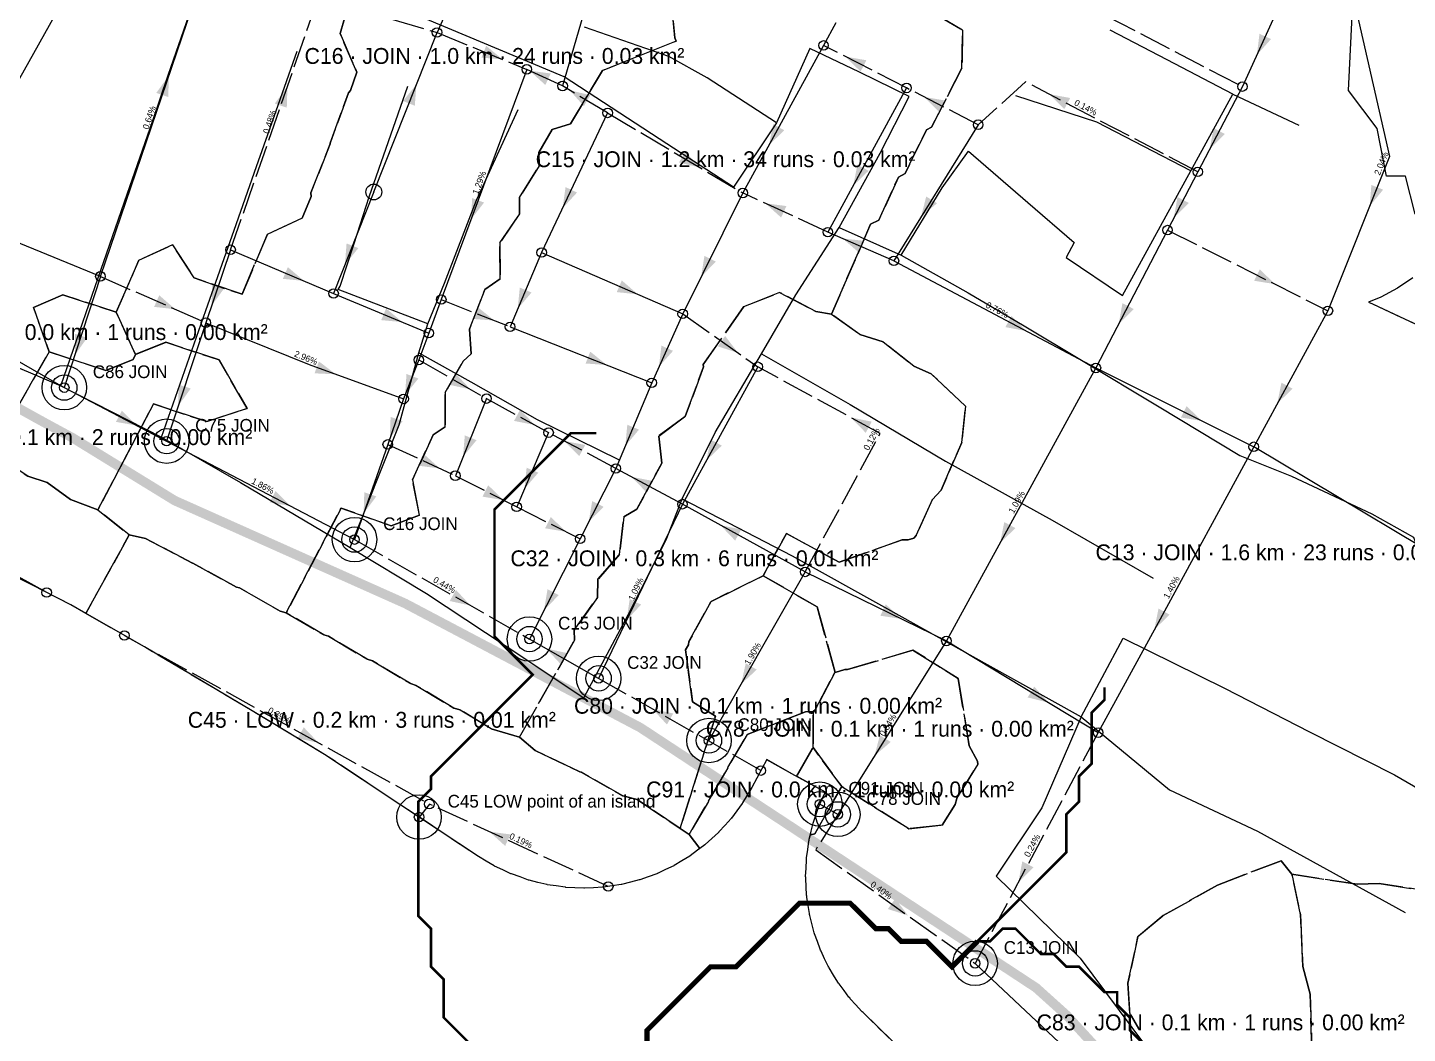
# Model space of a CAD drawing. Header units: metres. Extents: x 441395 to 476894, y 2561381 to 2578972.
# Drawn here: x 450717.3 to 451151.9, y 2567172.2 to 2567489 of the extents above; entities that cross this region are included whole.
import ezdxf
from ezdxf.enums import TextEntityAlignment as Align

# ---------------------------------------------------------------- set-up
doc = ezdxf.new("R2010")
doc.units = ezdxf.units.M
doc.header["$LTSCALE"] = 8
doc.linetypes.add('DASHED', pattern=[1.524, 1.27, -0.254])
for name, color, linetype in [('A_ARROWS', 7, 'Continuous'), ('A_BUILT_2006', 252, 'Continuous'), ('A_CATCH_LABEL', 7, 'Continuous'), ('A_CATCHMENTS', 7, 'Continuous'), ('A_ENVELOPE', 3, 'Continuous'), ('A_GRADIENT', 8, 'Continuous'), ('A_JUNCTIONS', 8, 'Continuous'), ('A_MAIN_PIPE', 5, 'Continuous'), ('A_OUTLET_LABEL', 7, 'Continuous'), ('A_OUTLETS', 7, 'Continuous'), ('A_RUNS', 7, 'Continuous'), ('A_STREAMS', 5, 'Continuous'), ('A_WADI', 4, 'Continuous')]:
    doc.layers.add(name, color=color, linetype=linetype)

msp = doc.modelspace()

# ---------------------------------------------------------------- linework, layer by layer
at = {"layer": 'A_ARROWS', "color": 1}
for points in [[(451104.48, 2567480.41), (451105.3, 2567487.06), (451108.94, 2567485.41)], [(450761.79, 2567473.85), (450761.62, 2567467.15), (450757.83, 2567468.44)], [(450799.16, 2567470.48), (450798.94, 2567463.78), (450795.17, 2567465.09)], [(451039.08, 2567468.05), (451045.68, 2567466.85), (451043.82, 2567463.31)], [(451089.64, 2567450.78), (451090.84, 2567457.37), (451094.38, 2567455.52)], [(451140.02, 2567432.76), (451140.54, 2567439.44), (451144.25, 2567437.96)], [(450998.67, 2567429.3), (451000.34, 2567435.79), (451003.74, 2567433.69)], [(451078.31, 2567429.02), (451079.48, 2567435.62), (451083.03, 2567433.78)], [(451110.22, 2567408.18), (451103.6, 2567409.27), (451105.4, 2567412.85)], [(451060.96, 2567395.61), (451062.14, 2567402.21), (451065.69, 2567400.37)], [(451031.87, 2567393.42), (451025.28, 2567394.65), (451027.15, 2567398.18)], [(451110.91, 2567370.6), (451112.22, 2567377.17), (451115.73, 2567375.26)], [(451087.18, 2567365.11), (451080.56, 2567366.18), (451082.35, 2567369.76)], [(451023.6, 2567326.68), (451024.92, 2567333.25), (451028.43, 2567331.33)], [(450992.49, 2567302.73), (450985.87, 2567303.74), (450987.62, 2567307.33)], [(451072.19, 2567299.41), (451073.49, 2567305.99), (451077, 2567304.08)], [(451038.79, 2567276.39), (451032.28, 2567277.99), (451034.35, 2567281.41)], [(450808.93, 2567263.72), (450802.36, 2567265.07), (450804.29, 2567268.57)], [(450862.75, 2567235.71), (450869.4, 2567234.84), (450867.72, 2567231.21)], [(451029.36, 2567219.76), (451030.6, 2567226.35), (451034.13, 2567224.47)], [(450994.62, 2567209.27), (450988.25, 2567211.35), (450990.57, 2567214.61)]]:
    msp.add_solid(points, dxfattribs=at)
at = {"layer": 'A_ARROWS', "color": 2}
for points in [[(450866.92, 2567478.98), (450860.24, 2567479.57), (450861.76, 2567483.27)], [(450875.42, 2567475.44), (450882.06, 2567474.56), (450880.38, 2567470.94)], [(450839.77, 2567471.1), (450839.27, 2567464.41), (450835.55, 2567465.89)], [(450888.06, 2567469.28), (450894.58, 2567467.71), (450892.53, 2567464.28)], [(450856.97, 2567428.6), (450857.33, 2567435.3), (450861.08, 2567433.9)], [(450817.27, 2567414.34), (450817.77, 2567421.02), (450821.49, 2567419.55)], [(450804.39, 2567409.21), (450797.71, 2567409.87), (450799.28, 2567413.55)], [(450775.28, 2567401.46), (450775.44, 2567408.17), (450779.23, 2567406.88)], [(450763.83, 2567400.29), (450757.16, 2567401.03), (450758.77, 2567404.69)], [(450835.36, 2567396.24), (450828.69, 2567396.86), (450830.22, 2567400.55)], [(450941.08, 2567386.54), (450934.7, 2567388.6), (450937, 2567391.87)], [(450814.39, 2567379.79), (450807.69, 2567380.1), (450809.06, 2567383.86)], [(450836.2, 2567373.22), (450836.65, 2567379.91), (450840.38, 2567378.46)], [(450831.42, 2567359.66), (450831.64, 2567366.37), (450835.42, 2567365.05)], [(450976.61, 2567366.19), (450983.19, 2567364.88), (450981.28, 2567361.37)], [(450931.12, 2567352.68), (450932.44, 2567359.25), (450935.95, 2567357.33)], [(450800.14, 2567338.27), (450793.55, 2567339.46), (450795.4, 2567343.01)], [(450823.14, 2567335.94), (450823.36, 2567342.64), (450827.14, 2567341.33)], [(450935.52, 2567332.26), (450942.09, 2567330.92), (450940.16, 2567327.41)], [(450905.97, 2567302.35), (450906.95, 2567308.98), (450910.55, 2567307.24)], [(450914.11, 2567274.36), (450920.66, 2567272.94), (450918.68, 2567269.46)]]:
    msp.add_solid(points, dxfattribs=at)
at = {"layer": 'A_ARROWS', "color": 3}
for points in [[(450974.89, 2567479.87), (450981.5, 2567478.73), (450979.67, 2567475.17)], [(450999.61, 2567467.19), (451006.21, 2567466.05), (451004.39, 2567462.49)], [(450950.82, 2567452.01), (450952.14, 2567458.58), (450955.65, 2567456.67)], [(450928.99, 2567444.97), (450922.46, 2567446.51), (450924.5, 2567449.95)], [(450977.36, 2567439.24), (450978.67, 2567445.82), (450982.18, 2567443.9)], [(450885.82, 2567432.13), (450886.74, 2567438.77), (450890.36, 2567437.06)], [(450949.66, 2567433.66), (450956.31, 2567432.8), (450954.64, 2567429.17)], [(450974.02, 2567422.57), (450980.69, 2567421.85), (450979.09, 2567418.18)], [(450929.43, 2567410.49), (450930.49, 2567417.11), (450934.07, 2567415.33)], [(450871.67, 2567400.44), (450872.34, 2567407.12), (450876.02, 2567405.55)], [(450909.53, 2567404.97), (450902.87, 2567405.69), (450904.46, 2567409.36)], [(450864.31, 2567396.73), (450857.62, 2567397.23), (450859.09, 2567400.95)], [(450732.18, 2567385.82), (450732.26, 2567392.52), (450736.06, 2567391.29)], [(450899.75, 2567382.71), (450893.06, 2567383.2), (450894.53, 2567386.92)], [(450916.14, 2567382.16), (450916.94, 2567388.82), (450920.59, 2567387.18)], [(450856.8, 2567375.03), (450850.25, 2567376.46), (450852.23, 2567379.93)], [(450877.09, 2567363.79), (450870.52, 2567365.11), (450872.44, 2567368.62)], [(450905.57, 2567357.23), (450906.19, 2567363.91), (450909.88, 2567362.37)], [(450854.46, 2567353.86), (450855.01, 2567360.55), (450858.71, 2567359.04)], [(450886.35, 2567358.79), (450892.94, 2567357.54), (450891.06, 2567354.01)], [(450847.14, 2567350.12), (450840.49, 2567350.99), (450842.17, 2567354.62)], [(450873.8, 2567343.7), (450874.48, 2567350.37), (450878.16, 2567348.8)], [(450907.46, 2567347.51), (450914.04, 2567346.24), (450912.15, 2567342.72)], [(450867.19, 2567340.14), (450860.58, 2567341.26), (450862.39, 2567344.83)], [(450894.02, 2567333.26), (450895.14, 2567339.87), (450898.71, 2567338.06)], [(450886.91, 2567330.18), (450880.3, 2567331.28), (450882.09, 2567334.85)], [(450856.81, 2567306.94), (450850.26, 2567308.37), (450852.24, 2567311.85)], [(450879.95, 2567305.45), (450881.05, 2567312.06), (450884.63, 2567310.26)], [(450880.61, 2567293.42), (450887.16, 2567291.99), (450885.18, 2567288.51)], [(450984.05, 2567259.62), (450985.75, 2567266.11), (450989.14, 2567263.98)]]:
    msp.add_solid(points, dxfattribs=at)
at = {"layer": 'A_ARROWS', "color": 4}
for points in [[(450764.77, 2567369.86), (450764.88, 2567376.56), (450768.68, 2567375.31)], [(450751.74, 2567363.62), (450745.14, 2567364.81), (450747, 2567368.36)], [(450942.05, 2567282.19), (450943.49, 2567288.74), (450946.96, 2567286.76)]]:
    msp.add_solid(points, dxfattribs=at)
at = {"layer": 'A_BUILT_2006', "color": 252}
for points in [[(450761.63, 2567474.08), (450761.63, 2567474.08), (450769.09, 2567495.42)], [(450855.45, 2567486.4), (450829.83, 2567497.13)], [(450919.32, 2567479.92), (450892.68, 2567489.2)], [(450886.3, 2567473.49), (450855.45, 2567486.4)], [(451076.18, 2567478.91), (451058.32, 2567488.25)], [(450793.64, 2567457.17), (450802.2, 2567481.61)], [(450963.71, 2567482.48), (450953.15, 2567459.04)], [(450994.96, 2567467.36), (450979.28, 2567474.95), (450963.71, 2567482.48)], [(450931.36, 2567473.22), (450919.32, 2567479.92)], [(451096.93, 2567468.05), (451076.18, 2567478.91)], [(450756.71, 2567459.76), (450761.63, 2567474.08)], [(450918.66, 2567452.42), (450886.3, 2567473.49)], [(450953.15, 2567459.04), (450931.36, 2567473.22)], [(450824.89, 2567435.7), (450837.06, 2567470.57)], [(451054.1, 2567459.18), (451028.53, 2567467.52)], [(451083.68, 2567443.86), (451096.93, 2567468.05)], [(451096.93, 2567468.05), (451117.73, 2567458.3)], [(450858.65, 2567434.63), (450871.78, 2567463.26)], [(450985.81, 2567449.48), (450994.96, 2567467.36)], [(450748.72, 2567436.55), (450756.71, 2567459.76)], [(450953.15, 2567459.04), (450939.6, 2567438.79)], [(451083.68, 2567443.86), (451054.1, 2567459.18)], [(450789.38, 2567445.21), (450793.64, 2567457.17)], [(450939.6, 2567438.79), (450918.66, 2567452.42)], [(451005.33, 2567438.51), (451013.61, 2567450.13)], [(451013.61, 2567450.13), (451032.35, 2567433.89)], [(450972.92, 2567426.03), (450985.81, 2567449.48)], [(450782.33, 2567425.21), (450789.38, 2567445.21)], [(451062.16, 2567404.6), (451083.68, 2567443.86)], [(450992.48, 2567417.32), (451005.33, 2567438.51)], [(450737.7, 2567404.73), (450748.72, 2567436.55)], [(450820.14, 2567421.05), (450824.89, 2567435.7)], [(450848.64, 2567408.53), (450858.65, 2567434.63)], [(451032.35, 2567433.89), (451046.92, 2567421.27), (451044.38, 2567416.64)], [(450773.4, 2567399.85), (450782.33, 2567425.21)], [(450959.27, 2567404.88), (450972.92, 2567426.03)], [(450972.92, 2567426.03), (450992.48, 2567417.32)], [(450815.11, 2567406.53), (450815.74, 2567407.61), (450820.14, 2567421.05)], [(450992.48, 2567417.32), (451013.54, 2567405.41)], [(451044.38, 2567416.64), (451062.16, 2567404.6)], [(450843.36, 2567395.73), (450848.64, 2567408.53)], [(450727.8, 2567376.11), (450737.7, 2567404.73)], [(450843.36, 2567395.73), (450815.11, 2567406.53)], [(450948.45, 2567386.29), (450959.27, 2567404.88)], [(451013.54, 2567405.41), (451031.2, 2567395.08)], [(450766.87, 2567380.95), (450773.4, 2567399.85)], [(450840.56, 2567386.51), (450843.36, 2567395.73)], [(451031.2, 2567395.08), (451049.25, 2567384.27)], [(450705.81, 2567385.5), (450727.8, 2567376.11)], [(450834.3, 2567363.92), (450840.56, 2567386.51)], [(450840.56, 2567386.51), (450856.91, 2567377.47)], [(450933.82, 2567361.45), (450948.45, 2567386.29)], [(450948.45, 2567386.29), (450976.39, 2567370.29)], [(450759.5, 2567359.94), (450766.87, 2567380.95)], [(451049.25, 2567384.27), (451073.72, 2567369.52)], [(450856.91, 2567377.47), (450877.84, 2567365.6)], [(450727.8, 2567376.11), (450759.5, 2567359.94)], [(450976.39, 2567370.29), (451006.46, 2567352.41)], [(451073.72, 2567369.52), (451099.1, 2567354.23)], [(450818.87, 2567325.23), (450834.3, 2567363.92)], [(450877.84, 2567365.6), (450903.64, 2567352.83)], [(450759.5, 2567359.94), (450784.33, 2567345.73)], [(450923.52, 2567340.54), (450933.82, 2567361.45)], [(451006.46, 2567352.41), (451040.02, 2567333.85)], [(451099.1, 2567354.23), (451115.34, 2567347.7)], [(450784.33, 2567345.73), (450818.87, 2567325.23)], [(451115.34, 2567347.7), (451140.66, 2567335.81)], [(450918.47, 2567327.68), (450923.52, 2567340.54)], [(450923.52, 2567340.54), (450958.11, 2567322.62)], [(451040.02, 2567333.85), (451071.84, 2567315.62)], [(451140.66, 2567335.81), (451153.77, 2567328.46), (451158.64, 2567315.11)], [(450818.87, 2567325.23), (450842.93, 2567310.75)], [(450906.43, 2567303.99), (450918.47, 2567327.68)], [(450958.11, 2567322.62), (450988.19, 2567305.87)], [(450842.93, 2567310.75), (450867.71, 2567294.32)], [(450892.49, 2567277.9), (450906.43, 2567303.99)], [(450988.19, 2567305.87), (451019.57, 2567288.39)], [(450867.71, 2567294.32), (450892.49, 2567277.9)], [(451049.13, 2567271.93), (451062.38, 2567296.62)], [(451062.38, 2567296.62), (451094.28, 2567280.88)], [(451019.57, 2567288.39), (451049.13, 2567271.93)], [(451094.28, 2567280.88), (451121.09, 2567267.16)], [(451049.13, 2567271.93), (451036.73, 2567243.19)], [(451049.13, 2567271.93), (451076.99, 2567248.85)], [(451121.09, 2567267.16), (451147.87, 2567253.6)], [(451147.87, 2567253.6), (451173.78, 2567238.61)], [(451076.99, 2567248.85), (451104.63, 2567235.82)], [(451036.73, 2567243.19), (451022.36, 2567221.66)], [(451104.63, 2567235.82), (451131.6, 2567221.1)], [(451022.36, 2567221.66), (451048.79, 2567195.86)], [(451131.6, 2567221.1), (451151.21, 2567210.25)], [(451048.79, 2567195.86), (451069.12, 2567168.68)]]:
    msp.add_lwpolyline(points, dxfattribs=at)
at = {"layer": 'A_CATCHMENTS', "color": 1, "linetype": 'DASHED'}
for points in [[(450820.76, 2567504.28), (450815.73, 2567487.19), (450820.96, 2567475.01), (450819.06, 2567469.19), (450818.35, 2567468.47), (450812.63, 2567452.65), (450812.65, 2567452.35), (450806.51, 2567436.96), (450806.58, 2567435.82), (450803.77, 2567429), (450792.88, 2567423.9), (450784.85, 2567405), (450769.73, 2567410.14), (450762.99, 2567420.62), (450752.39, 2567415.73), (450745.19, 2567399.36), (450728.44, 2567404.81), (450719.21, 2567400.81), (450724.09, 2567386.84), (450705.96, 2567355.1)], [(450992.4, 2567167.06), (450980.44, 2567178.74), (450980.21, 2567178.98), (450979.97, 2567179.21), (450978.21, 2567181.14), (450976.43, 2567183.06), (450976.23, 2567183.32), (450976.01, 2567183.57), (450974.45, 2567185.66), (450972.87, 2567187.74), (450972.7, 2567188.03), (450972.5, 2567188.29), (450971.15, 2567190.53), (450969.79, 2567192.76), (450969.64, 2567193.06), (450969.47, 2567193.34), (450968.35, 2567195.7), (450967.21, 2567198.05), (450967.09, 2567198.36), (450966.95, 2567198.66), (450966.07, 2567201.12), (450965.16, 2567203.57), (450965.07, 2567203.89), (450964.96, 2567204.21), (450964.32, 2567206.74), (450963.66, 2567209.27), (450963.61, 2567209.59), (450963.53, 2567209.92), (450963.14, 2567212.5), (450962.73, 2567215.08), (450962.71, 2567215.41), (450962.66, 2567215.74), (450962.53, 2567218.35), (450962.37, 2567220.96), (450962.38, 2567221.29), (450962.36, 2567221.62), (450962.49, 2567224.23), (450962.59, 2567226.84), (450962.63, 2567227.17), (450962.65, 2567227.5), (450963.03, 2567230.09), (450963.38, 2567232.68), (450963.46, 2567233), (450963.51, 2567233.33), (450963.87, 2567234.75), (450965.25, 2567235.01), (450965.25, 2567235.01), (450973.72, 2567249.9), (450994.89, 2567236.65), (451005.34, 2567237.79), (451009.41, 2567244.27), (451009.98, 2567246.21), (451016.64, 2567256.93), (451016.47, 2567257.96), (451013.9, 2567262.76), (451010.41, 2567283.95), (450996.1, 2567292.91), (450975.57, 2567286.75), (450974.74, 2567286.81), (450971.61, 2567285.86), (450966.04, 2567306.55), (450948.94, 2567316.31), (450956.28, 2567329.62), (450972.91, 2567320.61), (450992.74, 2567327.6), (450994.7, 2567327.6), (450996.44, 2567328.21), (450997.14, 2567328.96), (451002.22, 2567340.2), (451005.01, 2567343.28), (451011.56, 2567358.33), (451012.74, 2567369.78), (451001.86, 2567379.96), (450996.47, 2567382.36), (450986.8, 2567389.99), (450979.45, 2567392.35), (450970.5, 2567398.75), (450982.82, 2567427.07), (450985.37, 2567428.4), (450991.62, 2567441.91), (450993.7, 2567443.01), (451000.42, 2567456.76), (451002.04, 2567457.62), (451011.58, 2567476.22), (451011.81, 2567488.21), (451002.36, 2567493.76)], [(451153.62, 2567410.22), (451148.74, 2567406.93), (451143.55, 2567404.14), (451139.65, 2567402.51), (451140.87, 2567402), (451166.18, 2567390.11)], [(451174.54, 2567214.49), (451142.94, 2567219.34), (451136.05, 2567219.12), (451115.51, 2567222.28), (451112.11, 2567226.53), (451092.06, 2567218.87), (451075.01, 2567209.29), (451067.01, 2567202.67), (451063.87, 2567187.99), (451065.15, 2567166.39)]]:
    msp.add_lwpolyline(points, dxfattribs=at)
at = {"layer": 'A_CATCHMENTS', "color": 2, "linetype": 'DASHED'}
for points in [[(450919.57, 2567503.23), (450921.14, 2567485.8), (450921.54, 2567484.73), (450898.34, 2567475.46), (450888.32, 2567458.69), (450882.54, 2567456.88), (450878.36, 2567449.68), (450878.45, 2567445.42), (450872.2, 2567435.46), (450872.29, 2567430.39), (450866.05, 2567421.24), (450866.18, 2567409.89), (450861.36, 2567406.48), (450856.44, 2567394.05), (450857.05, 2567386.24), (450854.46, 2567383.96), (450848.79, 2567374.02), (450848.83, 2567363.28), (450845.07, 2567360.75), (450838.51, 2567346.59), (450840.69, 2567335.38), (450831.87, 2567332.09), (450816.03, 2567337.61), (450798.79, 2567304.69), (450796.84, 2567305.22), (450784.03, 2567312.51), (450783.09, 2567312.75), (450769.34, 2567320.27), (450769.27, 2567320.34), (450754.48, 2567328.11), (450754.48, 2567328.11), (450749.35, 2567329.22), (450739.47, 2567337.05), (450756.96, 2567370.44), (450773.75, 2567364.89), (450786.42, 2567369.03), (450777.68, 2567384.3), (450760.82, 2567389.88), (450751.29, 2567386.06), (450745.19, 2567399.36), (450752.39, 2567415.73), (450762.99, 2567420.62), (450769.73, 2567410.14), (450784.85, 2567405), (450792.88, 2567423.9), (450803.77, 2567429), (450806.58, 2567435.82), (450806.51, 2567436.96), (450812.65, 2567452.35), (450812.63, 2567452.65), (450818.35, 2567468.47), (450819.06, 2567469.19), (450820.96, 2567475.01), (450815.73, 2567487.19), (450820.76, 2567504.28)], [(451121.81, 2567166.77), (451121.25, 2567184.48), (451119, 2567193.22), (451118.17, 2567209.63), (451115.51, 2567222.28), (451136.05, 2567219.12), (451142.94, 2567219.34), (451174.54, 2567214.49)]]:
    msp.add_lwpolyline(points, dxfattribs=at)
at = {"layer": 'A_CATCHMENTS', "color": 3, "linetype": 'DASHED'}
for points in [[(451002.36, 2567493.76), (451011.81, 2567488.21), (451011.58, 2567476.22), (451002.04, 2567457.62), (451000.42, 2567456.76), (450993.7, 2567443.01), (450991.62, 2567441.91), (450985.37, 2567428.4), (450982.82, 2567427.07), (450970.5, 2567398.75), (450965.62, 2567399.58), (450954.14, 2567405.57), (450942.93, 2567401.12), (450930.08, 2567382.89), (450930.19, 2567382.14), (450924.44, 2567366.52), (450916.08, 2567360.34), (450917.02, 2567351.81), (450909.22, 2567337.31), (450905.06, 2567334.92), (450903.76, 2567323.05), (450896.94, 2567315.22), (450896.79, 2567309.52), (450889.46, 2567299.18), (450889.61, 2567296.09), (450872.21, 2567265.5), (450863.32, 2567268.15), (450853.57, 2567274.07), (450851.6, 2567274.65), (450839.74, 2567281.8), (450837.93, 2567282.34), (450825.91, 2567289.54), (450824.27, 2567290.02), (450824.27, 2567290.02), (450812.08, 2567297.27), (450810.6, 2567297.7), (450798.79, 2567304.69), (450816.03, 2567337.61), (450831.87, 2567332.09), (450840.69, 2567335.38), (450838.51, 2567346.59), (450845.07, 2567360.75), (450848.83, 2567363.28), (450848.79, 2567374.02), (450854.46, 2567383.96), (450857.05, 2567386.24), (450856.44, 2567394.05), (450861.36, 2567406.48), (450866.18, 2567409.89), (450866.05, 2567421.24), (450872.29, 2567430.39), (450872.2, 2567435.46), (450878.45, 2567445.42), (450878.36, 2567449.68), (450882.54, 2567456.88), (450888.32, 2567458.69), (450898.34, 2567475.46), (450921.54, 2567484.73), (450921.14, 2567485.8), (450919.57, 2567503.23)], [(450705.96, 2567355.1), (450717.35, 2567347.7), (450723.46, 2567345.68), (450730.8, 2567340.39), (450739.47, 2567337.05), (450749.35, 2567329.22), (450735.66, 2567304.46), (450730.95, 2567307.15), (450702.35, 2567321.73)]]:
    msp.add_lwpolyline(points, dxfattribs=at)
for points in [[(450719.21, 2567400.81), (450728.44, 2567404.81), (450745.19, 2567399.36), (450751.29, 2567386.06), (450750.53, 2567384.46), (450741.97, 2567381.03), (450724.09, 2567386.84), (450719.21, 2567400.81)], [(450965.37, 2567274.13), (450971.55, 2567285.81), (450971.61, 2567285.86), (450974.74, 2567286.81), (450975.57, 2567286.75), (450996.1, 2567292.91), (451010.41, 2567283.95), (451013.9, 2567262.76), (451016.47, 2567257.96), (451016.64, 2567256.93), (451009.98, 2567246.21), (451009.41, 2567244.27), (451005.34, 2567237.79), (450994.89, 2567236.65), (450973.72, 2567249.9), (450964.68, 2567262.2), (450964.72, 2567273.53), (450965.37, 2567274.13)]]:
    msp.add_lwpolyline(points, close=True, dxfattribs=at)
at = {"layer": 'A_CATCHMENTS', "color": 2, "linetype": 'DASHED'}
for points in [[(450877.21, 2567261.24), (450872.21, 2567265.5), (450889.61, 2567296.09), (450889.46, 2567299.18), (450896.79, 2567309.52), (450896.94, 2567315.22), (450903.76, 2567323.05), (450905.06, 2567334.92), (450909.22, 2567337.31), (450917.02, 2567351.81), (450916.08, 2567360.34), (450924.44, 2567366.52), (450930.19, 2567382.14), (450930.08, 2567382.89), (450942.93, 2567401.12), (450954.14, 2567405.57), (450965.62, 2567399.58), (450970.5, 2567398.75), (450979.45, 2567392.35), (450986.8, 2567389.99), (450996.47, 2567382.36), (451001.86, 2567379.96), (451012.74, 2567369.78), (451011.56, 2567358.33), (451005.01, 2567343.28), (451002.22, 2567340.2), (450997.14, 2567328.96), (450996.44, 2567328.21), (450994.7, 2567327.6), (450992.74, 2567327.6), (450972.91, 2567320.61), (450956.28, 2567329.62), (450948.94, 2567316.31), (450932.57, 2567308.27), (450932.53, 2567308.07), (450925.61, 2567295.64), (450925.43, 2567294.52), (450924.57, 2567292.98), (450926.75, 2567276.61), (450933.93, 2567272.07), (450922.84, 2567236.75), (450909.27, 2567245.87), (450904.8, 2567246.98), (450891.62, 2567254.48), (450891.21, 2567254.56), (450877.21, 2567261.24)], [(450964.68, 2567262.2), (450959.53, 2567253.15), (450959, 2567253.45), (450959, 2567253.45), (450959, 2567253.45), (450950.1, 2567258.4), (450945.42, 2567249.63), (450943.96, 2567247.19), (450942.5, 2567244.75), (450942.44, 2567244.67), (450942.39, 2567244.58), (450940.7, 2567242.3), (450939.01, 2567240), (450938.95, 2567239.93), (450938.89, 2567239.85), (450936.98, 2567237.74), (450935.07, 2567235.63), (450935, 2567235.56), (450934.93, 2567235.49), (450932.83, 2567233.57), (450930.73, 2567231.66), (450930.65, 2567231.6), (450930.57, 2567231.53), (450929.02, 2567230.38), (450925.66, 2567234.8), (450943.94, 2567266.35), (450962.35, 2567273.45), (450964.72, 2567273.53), (450964.68, 2567262.2)]]:
    msp.add_lwpolyline(points, close=True, dxfattribs=at)
at = {"layer": 'A_CATCHMENTS', "color": 4, "linetype": 'DASHED'}
for points in [[(450751.29, 2567386.06), (450760.82, 2567389.88), (450777.68, 2567384.3), (450786.42, 2567369.03), (450773.75, 2567364.89), (450756.96, 2567370.44), (450739.47, 2567337.05), (450730.8, 2567340.39), (450723.46, 2567345.68), (450717.35, 2567347.7), (450705.96, 2567355.1), (450724.09, 2567386.84), (450741.97, 2567381.03), (450750.53, 2567384.46), (450751.29, 2567386.06)], [(450926.75, 2567276.61), (450924.57, 2567292.98), (450925.43, 2567294.52), (450925.61, 2567295.64), (450932.53, 2567308.07), (450932.57, 2567308.27), (450948.94, 2567316.31), (450966.04, 2567306.55), (450971.61, 2567285.86), (450971.55, 2567285.81), (450965.37, 2567274.13), (450964.72, 2567273.53), (450962.35, 2567273.45), (450943.94, 2567266.35), (450925.66, 2567234.8), (450922.84, 2567236.75), (450933.93, 2567272.07), (450926.75, 2567276.61)], [(450965.25, 2567235.01), (450963.87, 2567234.75), (450964.14, 2567235.86), (450964.75, 2567238.4), (450964.86, 2567238.72), (450964.94, 2567239.04), (450965.81, 2567241.5), (450966.67, 2567243.97), (450966.8, 2567244.27), (450966.92, 2567244.59), (450968.03, 2567246.95), (450968.57, 2567248.12), (450959.53, 2567253.15), (450964.68, 2567262.2), (450973.72, 2567249.9), (450965.25, 2567235.01)], [(451085.73, 2567142.36), (451081.92, 2567150.34), (451074.05, 2567152.9), (451065.15, 2567166.39), (451063.87, 2567187.99), (451067.01, 2567202.67), (451075.01, 2567209.29), (451092.06, 2567218.87), (451112.11, 2567226.53), (451115.51, 2567222.28), (451118.17, 2567209.63), (451119, 2567193.22), (451121.25, 2567184.48), (451121.81, 2567166.77), (451122.68, 2567164.41), (451123.48, 2567139.01), (451110.01, 2567123.43), (451097.8, 2567132.24), (451096.14, 2567137.09), (451085.73, 2567142.36)]]:
    msp.add_lwpolyline(points, close=True, dxfattribs=at)
at = {"layer": 'A_CATCHMENTS', "color": 1, "linetype": 'DASHED'}
msp.add_lwpolyline([(450749.35, 2567329.22), (450754.48, 2567328.11), (450769.27, 2567320.34), (450769.34, 2567320.27), (450783.09, 2567312.75), (450784.03, 2567312.51), (450796.84, 2567305.22), (450798.79, 2567304.69), (450810.6, 2567297.7), (450812.08, 2567297.27), (450824.27, 2567290.02), (450825.91, 2567289.54), (450837.93, 2567282.34), (450839.74, 2567281.8), (450851.6, 2567274.65), (450853.57, 2567274.07), (450863.32, 2567268.15), (450872.21, 2567265.5), (450877.21, 2567261.24), (450891.21, 2567254.56), (450891.62, 2567254.48), (450904.8, 2567246.98), (450909.27, 2567245.87), (450922.84, 2567236.75), (450925.66, 2567234.8), (450929.02, 2567230.38), (450928.29, 2567229.83), (450926.01, 2567228.13), (450925.92, 2567228.08), (450925.84, 2567228.02), (450923.4, 2567226.56), (450920.97, 2567225.09), (450920.88, 2567225.04), (450920.8, 2567224.99), (450918.22, 2567223.78), (450915.66, 2567222.55), (450915.56, 2567222.52), (450915.47, 2567222.47), (450912.79, 2567221.51), (450910.12, 2567220.55), (450910.02, 2567220.52), (450909.93, 2567220.49), (450907.17, 2567219.8), (450904.41, 2567219.09), (450904.32, 2567219.08), (450904.22, 2567219.05), (450901.4, 2567218.64), (450898.59, 2567218.21), (450898.49, 2567218.2), (450898.4, 2567218.19), (450895.55, 2567218.05), (450892.71, 2567217.9), (450892.61, 2567217.9), (450892.51, 2567217.9), (450889.67, 2567218.04), (450886.83, 2567218.17), (450886.73, 2567218.18), (450886.63, 2567218.18), (450883.82, 2567218.6), (450881, 2567219.01), (450880.91, 2567219.03), (450880.81, 2567219.05), (450878.05, 2567219.74), (450875.29, 2567220.42), (450875.19, 2567220.45), (450875.1, 2567220.48), (450872.42, 2567221.43), (450869.73, 2567222.38), (450869.64, 2567222.42), (450869.55, 2567222.46), (450866.98, 2567223.67), (450864.4, 2567224.88), (450864.32, 2567224.93), (450864.23, 2567224.97), (450861.79, 2567226.43), (450859.34, 2567227.89), (450834.56, 2567244.31), (450834.56, 2567244.31), (450834.56, 2567244.31), (450810.87, 2567260.02), (450788.09, 2567273.73), (450754.11, 2567293.9), (450735.66, 2567304.46), (450749.35, 2567329.22)], close=True, dxfattribs=at)
at = {"layer": 'A_ENVELOPE', "color": 3}
for points in [[(451153.62, 2567410.22), (451148.74, 2567406.93), (451143.55, 2567404.14), (451139.65, 2567402.51), (451140.87, 2567402), (451166.18, 2567390.11)], [(451003.53, 2567156.19), (450980.44, 2567178.74), (450980.21, 2567178.98), (450979.97, 2567179.21), (450978.21, 2567181.14), (450976.43, 2567183.06), (450976.23, 2567183.32), (450976.01, 2567183.57), (450974.45, 2567185.66), (450972.87, 2567187.74), (450972.7, 2567188.03), (450972.5, 2567188.29), (450971.15, 2567190.53), (450969.79, 2567192.76), (450969.64, 2567193.06), (450969.47, 2567193.34), (450968.35, 2567195.7), (450967.21, 2567198.05), (450967.09, 2567198.36), (450966.95, 2567198.66), (450966.07, 2567201.12), (450965.16, 2567203.57), (450965.07, 2567203.89), (450964.96, 2567204.21), (450964.32, 2567206.74), (450963.66, 2567209.27), (450963.61, 2567209.59), (450963.53, 2567209.92), (450963.14, 2567212.5), (450962.73, 2567215.08), (450962.71, 2567215.41), (450962.66, 2567215.74), (450962.53, 2567218.35), (450962.37, 2567220.96), (450962.38, 2567221.29), (450962.36, 2567221.62), (450962.49, 2567224.23), (450962.59, 2567226.84), (450962.63, 2567227.17), (450962.65, 2567227.5), (450963.03, 2567230.09), (450963.38, 2567232.68), (450963.46, 2567233), (450963.51, 2567233.33), (450964.14, 2567235.86), (450964.75, 2567238.4), (450964.86, 2567238.72), (450964.94, 2567239.04), (450965.81, 2567241.5), (450966.67, 2567243.97), (450966.8, 2567244.27), (450966.92, 2567244.59), (450968.03, 2567246.95), (450968.57, 2567248.12), (450959, 2567253.45), (450959, 2567253.45), (450959, 2567253.45), (450950.1, 2567258.4), (450945.42, 2567249.63), (450943.96, 2567247.19), (450942.5, 2567244.75), (450942.44, 2567244.67), (450942.39, 2567244.58), (450940.7, 2567242.3), (450939.01, 2567240), (450938.95, 2567239.93), (450938.89, 2567239.85), (450936.98, 2567237.74), (450935.07, 2567235.63), (450935, 2567235.56), (450934.93, 2567235.49), (450932.83, 2567233.57), (450930.73, 2567231.66), (450930.65, 2567231.6), (450930.57, 2567231.53), (450928.29, 2567229.83), (450926.01, 2567228.13), (450925.92, 2567228.08), (450925.84, 2567228.02), (450923.4, 2567226.56), (450920.97, 2567225.09), (450920.88, 2567225.04), (450920.8, 2567224.99), (450918.22, 2567223.78), (450915.66, 2567222.55), (450915.56, 2567222.52), (450915.47, 2567222.47), (450912.79, 2567221.51), (450910.12, 2567220.55), (450910.02, 2567220.52), (450909.93, 2567220.49), (450907.17, 2567219.8), (450904.41, 2567219.09), (450904.32, 2567219.08), (450904.22, 2567219.05), (450901.4, 2567218.64), (450898.59, 2567218.21), (450898.49, 2567218.2), (450898.4, 2567218.19), (450895.55, 2567218.05), (450892.71, 2567217.9), (450892.61, 2567217.9), (450892.51, 2567217.9), (450889.67, 2567218.04), (450886.83, 2567218.17), (450886.73, 2567218.18), (450886.63, 2567218.18), (450883.82, 2567218.6), (450881, 2567219.01), (450880.91, 2567219.03), (450880.81, 2567219.05), (450878.05, 2567219.74), (450875.29, 2567220.42), (450875.19, 2567220.45), (450875.1, 2567220.48), (450872.42, 2567221.43), (450869.73, 2567222.38), (450869.64, 2567222.42), (450869.55, 2567222.46), (450866.98, 2567223.67), (450864.4, 2567224.88), (450864.32, 2567224.93), (450864.23, 2567224.97), (450861.79, 2567226.43), (450859.34, 2567227.89), (450834.56, 2567244.31), (450834.56, 2567244.31), (450834.56, 2567244.31), (450810.87, 2567260.02), (450788.09, 2567273.73), (450754.11, 2567293.9), (450730.95, 2567307.15), (450702.35, 2567321.73)]]:
    msp.add_lwpolyline(points, dxfattribs=at)
at = {"layer": 'A_JUNCTIONS'}
for centre in [(450846.26, 2567487.48), (450967.99, 2567483.41), (450874.53, 2567475.86), (450885.82, 2567470.62), (451099.94, 2567470.43), (450994.14, 2567470), (450900, 2567462.14), (451016.7, 2567458.43), (451085.87, 2567443.58), (450942.58, 2567436.92), (450969.37, 2567424.59), (451076.34, 2567425.23), (450781.25, 2567419.04), (450879.21, 2567418.15), (450990.16, 2567415.54), (450740.25, 2567410.65), (450813.68, 2567405.27), (450847.59, 2567403.35), (450923.64, 2567398.84), (451126.85, 2567399.81), (450773.44, 2567396.06), (450843.67, 2567392.79), (450869.26, 2567394.77), (450840.52, 2567384.31), (450947.26, 2567382.18), (451053.78, 2567381.79), (450728.86, 2567375.6), (450913.88, 2567377.12), (450835.74, 2567372.03), (450861.86, 2567372.14), (450761.09, 2567358.72), (450830.74, 2567357.71), (450881.4, 2567361.42), (451103.48, 2567356.97), (450902.6, 2567350.12), (450852.03, 2567347.86), (450871.35, 2567338.02), (450923.56, 2567338.85), (450820.28, 2567327.72), (450891.33, 2567327.96), (450962.22, 2567317.53), (450723.32, 2567311.04), (450747.8, 2567297.51), (450875.38, 2567296.39), (451006.69, 2567295.78), (450897.14, 2567284.01), (451054.49, 2567266.9), (450931.91, 2567264.42), (450948.26, 2567254.95), (450843.84, 2567244.42), (450966.84, 2567244.38), (450840.61, 2567240.31), (450972.5, 2567241.16), (450900.19, 2567218.45), (451015.74, 2567194.22)]:
    msp.add_circle(centre, 1.5, dxfattribs=at)
at = {"layer": 'A_JUNCTIONS', "color": 30}
msp.add_circle((450826.35, 2567437.24), 2.5, dxfattribs=at)
at = {"layer": 'A_MAIN_PIPE', "color": 5, "const_width": 3}
msp.add_lwpolyline([(451091.11, 2567127.05), (451044.54, 2567177.88), (451034.92, 2567186.54), (450910.28, 2567268.5), (450836.27, 2567307.58), (450763.65, 2567340.01), (450731.6, 2567359.71), (450724.57, 2567363.51), (450719.94, 2567366.05), (450712.25, 2567370.33)], dxfattribs=at)
at = {"layer": 'A_OUTLETS', "color": 5}
for centre, radius in [((450728.86, 2567375.6), 7), ((450728.86, 2567375.6), 4), ((450761.09, 2567358.72), 7), ((450761.09, 2567358.72), 4), ((450820.28, 2567327.72), 7), ((450820.28, 2567327.72), 4), ((450875.38, 2567296.39), 7), ((450875.38, 2567296.39), 4), ((450897.14, 2567284.01), 7), ((450897.14, 2567284.01), 4), ((450931.91, 2567264.42), 7), ((450931.91, 2567264.42), 4), ((450966.84, 2567244.38), 7), ((450966.84, 2567244.38), 4), ((450972.5, 2567241.16), 7), ((450972.5, 2567241.16), 4), ((451015.74, 2567194.22), 7), ((451015.74, 2567194.22), 4)]:
    msp.add_circle(centre, radius, dxfattribs=at)
at = {"layer": 'A_OUTLETS', "color": 30}
msp.add_circle((450840.61, 2567240.31), 7, dxfattribs=at)
at = {"layer": 'A_RUNS', "color": 2}
for points in [[(450926.82, 2567611.46), (450885.82, 2567470.62)], [(450867.95, 2567536.65), (450846.26, 2567487.48)], [(450826.35, 2567437.24), (450846.26, 2567487.48)], [(450874.53, 2567475.86), (450847.59, 2567403.35)], [(450885.82, 2567470.62), (450874.53, 2567475.86)], [(450826.35, 2567437.24), (450813.68, 2567405.27)], [(450781.25, 2567419.04), (450773.44, 2567396.06)], [(450781.25, 2567419.04), (450813.68, 2567405.27)], [(450813.68, 2567405.27), (450843.67, 2567392.79)], [(450847.59, 2567403.35), (450843.67, 2567392.79)], [(450773.44, 2567396.06), (450805.97, 2567382.86), (450835.74, 2567372.03)], [(450843.67, 2567392.79), (450840.52, 2567384.31)], [(450840.52, 2567384.31), (450835.74, 2567372.03)], [(450947.26, 2567382.18), (450923.56, 2567338.85)], [(450835.74, 2567372.03), (450830.74, 2567357.71)], [(450761.09, 2567358.72), (450820.28, 2567327.72)], [(450830.74, 2567357.71), (450820.28, 2567327.72)], [(450923.56, 2567338.85), (450897.14, 2567284.01)], [(450962.22, 2567317.53), (450923.56, 2567338.85)]]:
    msp.add_lwpolyline(points, dxfattribs=at)
at = {"layer": 'A_RUNS', "color": 1, "linetype": 'DASHED'}
for points in [[(450992.17, 2567526.53), (451099.94, 2567470.43)], [(450781.25, 2567419.04), (450808.91, 2567498.48)], [(451085.87, 2567443.58), (451031.64, 2567471.94), (451016.7, 2567458.43)], [(451076.34, 2567425.23), (451126.85, 2567399.81)], [(450747.8, 2567297.51), (450843.84, 2567244.42)], [(451054.49, 2567266.9), (451015.74, 2567194.22)], [(450843.84, 2567244.42), (450840.61, 2567240.31)], [(450900.19, 2567218.45), (450843.84, 2567244.42)], [(450972.5, 2567241.16), (450965.52, 2567230.01), (451015.74, 2567194.22)]]:
    msp.add_lwpolyline(points, dxfattribs=at)
at = {"layer": 'A_RUNS', "color": 1}
for points in [[(450737.33, 2567513.42), (450704.41, 2567454.62), (450691.8, 2567430.46)], [(450740.25, 2567410.65), (450774, 2567509.68)], [(451115.42, 2567504.49), (451099.94, 2567470.43)], [(451136.01, 2567493.61), (451146.28, 2567448.41), (451126.85, 2567399.81)], [(451099.94, 2567470.43), (451085.87, 2567443.58)], [(451016.7, 2567458.43), (450990.16, 2567415.54)], [(451085.87, 2567443.58), (451076.34, 2567425.23)], [(450740.25, 2567410.65), (450691.8, 2567430.46)], [(451076.34, 2567425.23), (451053.78, 2567381.79)], [(450990.16, 2567415.54), (451053.78, 2567381.79)], [(450728.86, 2567375.6), (450727.74, 2567376.19), (450678.29, 2567404.6)], [(451126.85, 2567399.81), (451103.48, 2567356.97)], [(451053.78, 2567381.79), (451006.69, 2567295.78)], [(451053.78, 2567381.79), (451103.48, 2567356.97)], [(451103.48, 2567356.97), (451073.34, 2567301.52), (451054.49, 2567266.9)], [(451192.63, 2567212.99), (451179.2, 2567246.2), (451156.26, 2567325.49), (451103.48, 2567356.97)], [(450962.22, 2567317.53), (451006.69, 2567295.78)], [(451006.69, 2567295.78), (451054.49, 2567266.9)], [(451107.37, 2567107.98), (451015.74, 2567194.22)]]:
    msp.add_lwpolyline(points, dxfattribs=at)
at = {"layer": 'A_RUNS', "color": 2, "linetype": 'DASHED'}
for points in [[(450808.91, 2567498.48), (450846.26, 2567487.48)], [(450846.26, 2567487.48), (450874.53, 2567475.86)], [(450900, 2567462.14), (450885.82, 2567470.62)], [(450740.25, 2567410.65), (450773.44, 2567396.06)], [(450923.64, 2567398.84), (450947.26, 2567382.18)], [(450962.22, 2567317.53), (450985.86, 2567361.14), (450947.26, 2567382.18)], [(450948.26, 2567254.95), (450897.14, 2567284.01)]]:
    msp.add_lwpolyline(points, dxfattribs=at)
at = {"layer": 'A_RUNS', "color": 3}
for points in [[(450971.9, 2567490.56), (450967.99, 2567483.41)], [(450967.99, 2567483.41), (450942.58, 2567436.92)], [(450994.14, 2567470), (450969.37, 2567424.59)], [(450900, 2567462.14), (450879.21, 2567418.15)], [(450942.58, 2567436.92), (450923.64, 2567398.84)], [(450990.16, 2567415.54), (450969.37, 2567424.59)], [(450879.21, 2567418.15), (450869.26, 2567394.77)], [(450879.21, 2567418.15), (450923.64, 2567398.84)], [(450740.25, 2567410.65), (450728.86, 2567375.6)], [(450923.64, 2567398.84), (450913.88, 2567377.12)], [(450869.26, 2567394.77), (450913.88, 2567377.12)], [(450913.88, 2567377.12), (450902.6, 2567350.12)], [(450861.86, 2567372.14), (450852.03, 2567347.86)], [(450881.4, 2567361.42), (450871.35, 2567338.02)], [(450902.6, 2567350.12), (450891.33, 2567327.96)], [(450923.56, 2567338.85), (450902.6, 2567350.12)], [(450723.32, 2567311.04), (450669.74, 2567340.66)], [(450891.33, 2567327.96), (450875.38, 2567296.39)], [(450897.14, 2567284.01), (450875.38, 2567296.39)], [(451006.69, 2567295.78), (450972.5, 2567241.16)]]:
    msp.add_lwpolyline(points, dxfattribs=at)
at = {"layer": 'A_RUNS', "color": 3, "linetype": 'DASHED'}
for points in [[(450994.14, 2567470), (450967.99, 2567483.41)], [(451016.7, 2567458.43), (450994.14, 2567470)], [(450900, 2567462.14), (450942.58, 2567436.92)], [(450969.37, 2567424.59), (450942.58, 2567436.92)], [(450847.59, 2567403.35), (450869.26, 2567394.77)], [(450840.52, 2567384.31), (450861.86, 2567372.14)], [(450861.86, 2567372.14), (450881.4, 2567361.42)], [(450902.6, 2567350.12), (450881.4, 2567361.42)], [(450830.74, 2567357.71), (450852.03, 2567347.86)], [(450852.03, 2567347.86), (450871.35, 2567338.02)], [(450871.35, 2567338.02), (450891.33, 2567327.96)], [(450820.28, 2567327.72), (450875.38, 2567296.39)]]:
    msp.add_lwpolyline(points, dxfattribs=at)
at = {"layer": 'A_RUNS', "color": 4}
for points in [[(450773.44, 2567396.06), (450761.09, 2567358.72)], [(450728.86, 2567375.6), (450761.09, 2567358.72)], [(450962.22, 2567317.53), (450931.91, 2567264.42)]]:
    msp.add_lwpolyline(points, dxfattribs=at)
at = {"layer": 'A_RUNS', "color": 4, "linetype": 'DASHED'}
msp.add_lwpolyline([(450972.5, 2567241.16), (450966.84, 2567244.38)], dxfattribs=at)
at = {"layer": 'A_STREAMS', "color": 5}
for points, const_width in [([(450896.4, 2567361.23), (450892.39, 2567361.23), (450888.39, 2567361.23), (450884.39, 2567357.22), (450880.39, 2567353.22), (450876.39, 2567349.22), (450872.39, 2567345.22), (450868.38, 2567341.22), (450864.38, 2567337.21), (450864.38, 2567333.21), (450864.38, 2567329.21), (450864.38, 2567325.21), (450864.38, 2567321.21), (450864.38, 2567317.21), (450864.38, 2567313.2), (450864.38, 2567309.2), (450864.38, 2567305.2), (450864.38, 2567301.2), (450864.38, 2567297.2), (450868.38, 2567293.2), (450872.39, 2567289.19), (450876.39, 2567285.19), (450872.39, 2567281.19), (450868.38, 2567277.19), (450864.38, 2567273.19), (450860.38, 2567269.18), (450856.38, 2567265.18), (450852.38, 2567261.18), (450848.38, 2567257.18), (450844.37, 2567253.18), (450844.37, 2567249.18), (450840.37, 2567245.17), (450840.37, 2567241.17), (450840.37, 2567237.17), (450840.37, 2567233.17), (450840.37, 2567229.17), (450840.37, 2567225.17), (450840.37, 2567221.16), (450840.37, 2567217.16), (450840.37, 2567213.16), (450840.37, 2567209.16), (450844.37, 2567205.16), (450844.37, 2567201.15), (450844.37, 2567197.15), (450844.37, 2567193.15), (450848.38, 2567189.15), (450848.38, 2567185.15), (450848.38, 2567181.15), (450848.38, 2567177.14), (450852.38, 2567173.14), (450856.38, 2567169.14)], 0.8), ([(451056.47, 2567281.19), (451056.47, 2567277.19), (451052.46, 2567273.19), (451052.46, 2567269.18), (451052.46, 2567265.18), (451052.46, 2567261.18), (451052.46, 2567257.18), (451048.46, 2567253.18), (451048.46, 2567249.18), (451048.46, 2567245.17), (451044.46, 2567241.17), (451044.46, 2567237.17), (451044.46, 2567233.17), (451044.46, 2567229.17), (451040.46, 2567225.17), (451036.46, 2567221.16), (451032.46, 2567217.16), (451028.45, 2567213.16), (451024.45, 2567209.16), (451020.45, 2567205.16), (451016.45, 2567201.15)], 0.8), ([(451016.45, 2567201.15), (451012.45, 2567197.15), (451008.45, 2567193.15), (451004.44, 2567197.15), (451000.44, 2567201.15), (450996.44, 2567201.15), (450992.44, 2567201.15), (450988.44, 2567205.16), (450984.43, 2567205.16), (450980.43, 2567209.16), (450976.43, 2567213.16), (450972.43, 2567213.16), (450968.43, 2567213.16), (450964.43, 2567213.16), (450960.42, 2567213.16), (450956.42, 2567209.16), (450952.42, 2567205.16), (450948.42, 2567201.15), (450944.42, 2567197.15), (450940.42, 2567193.15), (450936.41, 2567193.15), (450932.41, 2567193.15), (450928.41, 2567189.15), (450924.41, 2567185.15), (450920.41, 2567181.15), (450916.4, 2567177.14), (450912.4, 2567173.14), (450912.4, 2567169.14)], 1.6), ([(451068.47, 2567169.14), (451064.47, 2567173.14), (451064.47, 2567177.14), (451060.47, 2567181.15), (451060.47, 2567185.15), (451056.47, 2567185.15), (451052.46, 2567189.15), (451048.46, 2567193.15), (451044.46, 2567193.15), (451040.46, 2567197.15), (451036.46, 2567197.15), (451032.46, 2567201.15), (451028.45, 2567205.16), (451024.45, 2567205.16), (451020.45, 2567201.15), (451016.45, 2567201.15)], 0.8)]:
    msp.add_lwpolyline(points, dxfattribs=dict(at, const_width=const_width))
at = {"layer": 'A_WADI', "color": 4}
msp.add_lwpolyline([(451154.31, 2567538.24), (451154.31, 2567532.24), (451163.31, 2567526.24), (451160.31, 2567490.24), (451166.31, 2567481.24), (451166.31, 2567469.24), (451160.31, 2567457.24), (451160.31, 2567436.24), (451154.31, 2567430.24), (451151.31, 2567442.24), (451145.31, 2567442.24), (451142.31, 2567457.24), (451133.31, 2567469.24), (451136.31, 2567529.24), (451142.31, 2567538.24), (451154.31, 2567538.24)], close=True, dxfattribs=at)

# ---------------------------------------------------------------- texts
at = {"layer": 'A_CATCH_LABEL', "color": 2}
for s, p in [('C16 · JOIN · 1.0 km · 24 runs · 0.03 km²', (450864.36, 2567480.09)), ('C32 · JOIN · 0.3 km · 6 runs · 0.01 km²', (450927.34, 2567321.83))]:
    msp.add_text(s, height=5, dxfattribs=at).set_placement(p, align=Align.MIDDLE_CENTER)
at = {"layer": 'A_CATCH_LABEL', "color": 3}
for s, p in [('C15 · JOIN · 1.2 km · 34 runs · 0.03 km²', (450937.16, 2567447.55)), ('C86 · JOIN · 0.0 km · 1 runs · 0.00 km²', (450734.98, 2567393.1)), ('C78 · JOIN · 0.1 km · 1 runs · 0.00 km²', (450988.86, 2567268.14))]:
    msp.add_text(s, height=5, dxfattribs=at).set_placement(p, align=Align.MIDDLE_CENTER)
at = {"layer": 'A_CATCH_LABEL', "color": 4}
for s, p in [('C75 · JOIN · 0.1 km · 2 runs · 0.00 km²', (450730.12, 2567360)), ('C80 · JOIN · 0.1 km · 1 runs · 0.00 km²', (450947.37, 2567275.37)), ('C91 · JOIN · 0.0 km · 1 runs · 0.00 km²', (450970.09, 2567249.01)), ('C83 · JOIN · 0.1 km · 1 runs · 0.00 km²', (451093.07, 2567175.63))]:
    msp.add_text(s, height=5, dxfattribs=at).set_placement(p, align=Align.MIDDLE_CENTER)
at = {"layer": 'A_CATCH_LABEL', "color": 1}
for s, p in [('C13 · JOIN · 1.6 km · 23 runs · 0.07 km²', (451113.49, 2567323.71)), ('C45 · LOW · 0.2 km · 3 runs · 0.01 km²', (450825.72, 2567270.94))]:
    msp.add_text(s, height=5, dxfattribs=at).set_placement(p, align=Align.MIDDLE_CENTER)
at = {"layer": 'A_GRADIENT', "color": 1}
for s, rotation, p in [('0.64%', 71.1825, (450757.13, 2567460.16)), ('0.14%', 332.3961, (451049.83, 2567462.43)), ('0.48%', 70.8006, (450795.08, 2567458.76)), ('2.04%', 68.2097, (451145.17, 2567445.63)), ('0.76%', -27.9514, (451021.97, 2567398.67)), ('1.09%', 61.2938, (451030.24, 2567338.79)), ('1.40%', 61.4721, (451079, 2567311.93)), ('0.39%', -28.9322, (450795.82, 2567270.96)), ('0.19%', 335.2553, (450872.02, 2567231.44)), ('0.24%', 61.9321, (451035.11, 2567230.56)), ('0.40%', -35.4799, (450985.27, 2567215.93))]:
    msp.add_text(s, height=2, rotation=rotation, dxfattribs=at).set_placement(p, align=Align.BOTTOM_CENTER)
at = {"layer": 'A_GRADIENT', "color": 2}
for s, rotation, p in [('1.29%', 69.6171, (450861.06, 2567439.6)), ('2.96%', -22.0925, (450804.38, 2567383.5)), ('0.12%', 61.5375, (450984.52, 2567358.66)), ('1.86%', -27.6431, (450790.68, 2567343.22)), ('1.09%', 64.2791, (450910.35, 2567311.43))]:
    msp.add_text(s, height=2, rotation=rotation, dxfattribs=at).set_placement(p, align=Align.BOTTOM_CENTER)
at = {"layer": 'A_GRADIENT', "color": 3}
for s, rotation, p in [('0.44%', -29.6245, (450847.83, 2567312.06)), ('0.84%', 57.9551, (450989.59, 2567268.47))]:
    msp.add_text(s, height=2, rotation=rotation, dxfattribs=at).set_placement(p, align=Align.BOTTOM_CENTER)
at = {"layer": 'A_GRADIENT', "color": 4}
msp.add_text('1.90%', height=2, rotation=60.284, dxfattribs=at).set_placement((450947.07, 2567290.98), align=Align.BOTTOM_CENTER)
at = {"layer": 'A_OUTLET_LABEL', "color": 5}
for s, p in [('C86 JOIN', (450737.86, 2567378.6)), ('C75 JOIN', (450770.09, 2567361.72)), ('C16 JOIN', (450829.28, 2567330.72)), ('C15 JOIN', (450884.38, 2567299.39)), ('C32 JOIN', (450906.14, 2567287.01)), ('C80 JOIN', (450940.91, 2567267.42)), ('C91 JOIN', (450975.84, 2567247.38)), ('C78 JOIN', (450981.5, 2567244.16)), ('C13 JOIN', (451024.74, 2567197.22))]:
    msp.add_text(s, height=4, dxfattribs=at).set_placement(p)
at = {"layer": 'A_OUTLET_LABEL', "color": 30}
msp.add_text('C45 LOW point of an island', height=4, dxfattribs=at).set_placement((450849.61, 2567243.31))

doc.saveas('drawing.dxf')
